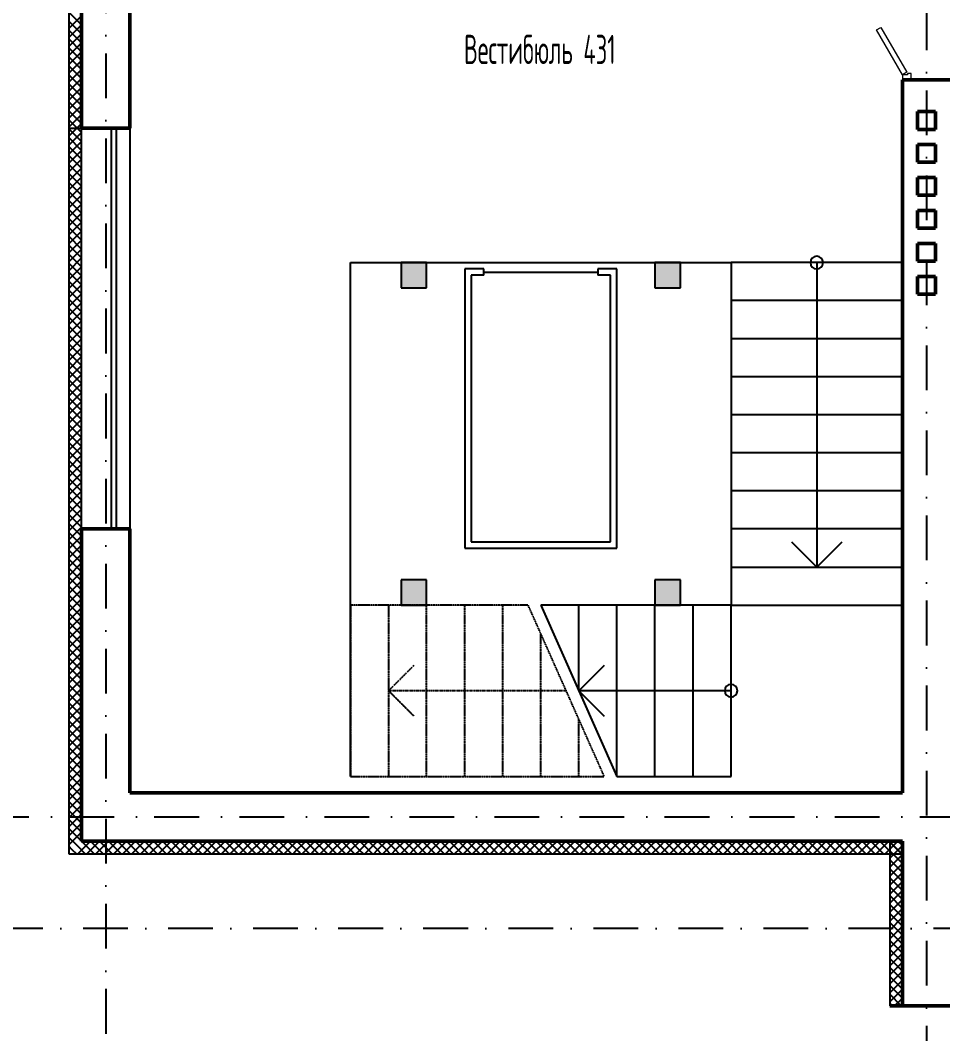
# Model space of a CAD drawing. Extents: x -1560602 to 321118, y -2308202 to -430103.
# Drawn here: x -1541989 to -1534718, y -2282903 to -2274914 of the extents above; entities that cross this region are included whole.
import ezdxf

# ---------------------------------------------------------------- set-up
doc = ezdxf.new("R2010")
doc.units = 0
doc.header["$MEASUREMENT"] = 0
for name, pattern in [('Dot & Dashed', [670.277762, 352.777767, -176.388884, 0, -141.111112]), ('Штриховая', [0.4, 0.2, -0.2]), ('Штрихпунктирная', [0.670278, 0.352778, -0.176389, 0, -0.141111])]:
    doc.linetypes.add(name, pattern=pattern)
doc.layers.get('0').update_dxf_attribs({"color": 255, "linetype": 'CONTINUOUS'})
for name, color, linetype, lineweight in [('Вентиляция', 2, 'CONTINUOUS', 50), ('Двери', 4, 'CONTINUOUS', 15), ('стены', 5, 'CONTINUOUS', 50)]:
    doc.layers.add(name, color=color, linetype=linetype, lineweight=lineweight)
for name, color, linetype in [('Оси', 253, 'Dot & Dashed'), ('отделка', 240, 'CONTINUOUS'), ('Текст', 7, 'CONTINUOUS'), ('Утеплитель', 6, 'CONTINUOUS')]:
    doc.layers.add(name, color=color, linetype=linetype)
doc.styles.get("Standard").update_dxf_attribs({"font": 'spds.shx', "width": 0.7, "height": 250})

msp = doc.modelspace()

# ---------------------------------------------------------------- hatches: boundary and pattern name
at = {"linetype": 'Continuous', "lineweight": 5}
for points in [[(-1538985.7, -2277023.9), (-1538785.7, -2277023.9), (-1538785.7, -2276823.9), (-1538985.7, -2276823.9)], [(-1536985.7, -2277023.9), (-1536785.7, -2277023.9), (-1536785.7, -2276823.9), (-1536985.7, -2276823.9)], [(-1538985.7, -2279523.9), (-1538785.7, -2279523.9), (-1538785.7, -2279323.9), (-1538985.7, -2279323.9)], [(-1536985.7, -2279523.9), (-1536785.7, -2279523.9), (-1536785.7, -2279323.9), (-1536985.7, -2279323.9)]]:
    msp.add_hatch(color=0, dxfattribs=at).paths.add_polyline_path(points, flags=0)

# ---------------------------------------------------------------- linework, layer by layer
at = {"color": 0, "linetype": 'Continuous'}
for p, q in [((-1539385.7, -2280873.9), (-1539385.7, -2276823.9)), ((-1539385.7, -2276823.9), (-1536385.7, -2276823.9)), ((-1538785.7, -2276823.9), (-1538985.7, -2276823.9)), ((-1538985.7, -2276823.9), (-1538985.7, -2277023.9)), ((-1538785.7, -2277023.9), (-1538785.7, -2276823.9)), ((-1536785.7, -2276823.9), (-1536985.7, -2276823.9)), ((-1536985.7, -2276823.9), (-1536985.7, -2277023.9)), ((-1536785.7, -2277023.9), (-1536785.7, -2276823.9)), ((-1535035.7, -2276823.9), (-1536385.7, -2276823.9)), ((-1536385.7, -2276823.9), (-1536385.7, -2279223.9)), ((-1535710.7, -2276823.9), (-1535710.7, -2279223.9)), ((-1535035.7, -2279223.9), (-1535035.7, -2276823.9)), ((-1538485.7, -2276873.9), (-1538485.7, -2279073.9)), ((-1538335.7, -2276873.9), (-1538485.7, -2276873.9)), ((-1538435.7, -2276923.9), (-1538435.7, -2279023.9)), ((-1538335.7, -2276923.9), (-1538435.7, -2276923.9)), ((-1538335.7, -2276923.9), (-1538335.7, -2276873.9)), ((-1538335.7, -2276898.9), (-1537435.7, -2276898.9)), ((-1537285.7, -2276873.9), (-1537435.7, -2276873.9)), ((-1537435.7, -2276873.9), (-1537435.7, -2276923.9)), ((-1537335.7, -2276923.9), (-1537435.7, -2276923.9)), ((-1537335.7, -2279023.9), (-1537335.7, -2276923.9)), ((-1537285.7, -2279073.9), (-1537285.7, -2276873.9)), ((-1538985.7, -2277023.9), (-1538785.7, -2277023.9)), ((-1536985.7, -2277023.9), (-1536785.7, -2277023.9)), ((-1535035.7, -2277123.9), (-1536385.7, -2277123.9)), ((-1535035.7, -2277423.9), (-1536385.7, -2277423.9)), ((-1535035.7, -2277723.9), (-1536385.7, -2277723.9)), ((-1535035.7, -2278023.9), (-1536385.7, -2278023.9)), ((-1535035.7, -2278323.9), (-1536385.7, -2278323.9)), ((-1535035.7, -2278623.9), (-1536385.7, -2278623.9)), ((-1535035.7, -2278923.9), (-1536385.7, -2278923.9)), ((-1538485.7, -2279073.9), (-1537285.7, -2279073.9)), ((-1538435.7, -2279023.9), (-1537335.7, -2279023.9)), ((-1535910.7, -2279023.9), (-1535710.7, -2279223.9)), ((-1535710.7, -2279223.9), (-1535510.7, -2279023.9)), ((-1536385.7, -2279223.9), (-1535035.7, -2279223.9)), ((-1536385.7, -2279223.9), (-1536385.7, -2279523.9)), ((-1535035.7, -2279523.9), (-1535035.7, -2279223.9)), ((-1538785.7, -2279323.9), (-1538985.7, -2279323.9)), ((-1538985.7, -2279323.9), (-1538985.7, -2279523.9)), ((-1538785.7, -2279523.9), (-1538785.7, -2279323.9)), ((-1536785.7, -2279323.9), (-1536985.7, -2279323.9)), ((-1536985.7, -2279323.9), (-1536985.7, -2279523.9)), ((-1536785.7, -2279523.9), (-1536785.7, -2279323.9)), ((-1538985.7, -2279523.9), (-1538785.7, -2279523.9)), ((-1536385.7, -2279523.9), (-1537885.7, -2279523.9)), ((-1537885.7, -2279523.9), (-1537285.7, -2280873.9)), ((-1537585.7, -2280198.9), (-1537585.7, -2279523.9)), ((-1537285.7, -2280873.9), (-1537285.7, -2279523.9)), ((-1536985.7, -2280873.9), (-1536985.7, -2279523.9)), ((-1536985.7, -2279523.9), (-1536785.7, -2279523.9)), ((-1536685.7, -2280873.9), (-1536685.7, -2279523.9)), ((-1536385.7, -2279523.9), (-1535035.7, -2279523.9)), ((-1536385.7, -2280873.9), (-1536385.7, -2279523.9)), ((-1537385.7, -2279998.9), (-1537585.7, -2280198.9)), ((-1537585.7, -2280198.9), (-1537385.7, -2280398.9)), ((-1536385.7, -2280198.9), (-1537585.7, -2280198.9)), ((-1537285.7, -2280873.9), (-1536385.7, -2280873.9))]:
    msp.add_line(p, q, dxfattribs=at)
at = {"color": 0, "linetype": 'Штриховая'}
for p, q in [((-1539085.7, -2279523.9), (-1539385.7, -2279523.9)), ((-1539385.7, -2279523.9), (-1539385.7, -2280873.9)), ((-1537985.7, -2279523.9), (-1539085.7, -2279523.9)), ((-1539085.7, -2279523.9), (-1539085.7, -2280873.9)), ((-1538785.7, -2280873.9), (-1538785.7, -2279523.9)), ((-1538485.7, -2280873.9), (-1538485.7, -2279523.9)), ((-1538185.7, -2280873.9), (-1538185.7, -2279523.9)), ((-1537385.7, -2280873.9), (-1537985.7, -2279523.9)), ((-1537885.7, -2280873.9), (-1537885.7, -2279748.7)), ((-1537585.7, -2280873.9), (-1537585.7, -2280423.7)), ((-1539385.7, -2280873.9), (-1539085.7, -2280873.9)), ((-1539085.7, -2280873.9), (-1537385.7, -2280873.9))]:
    msp.add_line(p, q, dxfattribs=at)
at = {"color": 0, "linetype": 'Штрихпунктирная'}
for p, q in [((-1538885.7, -2279998.9), (-1539085.7, -2280198.9)), ((-1539085.7, -2280198.9), (-1538885.7, -2280398.9)), ((-1537685.7, -2280198.9), (-1539085.7, -2280198.9))]:
    msp.add_line(p, q, dxfattribs=at)
at = {"color": 0, "linetype": 'Continuous'}
for centre, start, end in [((-1535710.7, -2276823.9), 0, 180), ((-1535710.7, -2276823.9), 180, 0), ((-1536385.7, -2280198.9), 90, 270), ((-1536385.7, -2280198.9), 270, 90)]:
    msp.add_arc(centre, 50, start, end, dxfattribs=at)
at = {"layer": 'Вентиляция', "color": 0, "ltscale": 100}
for p, q in [((-1534915.7, -2275633.6), (-1534775.7, -2275633.6)), ((-1534915.7, -2275773.6), (-1534915.7, -2275633.6)), ((-1534775.7, -2275633.6), (-1534775.7, -2275773.6)), ((-1534775.7, -2275773.6), (-1534915.7, -2275773.6)), ((-1534915.7, -2275893.6), (-1534775.7, -2275893.6)), ((-1534915.7, -2276033.6), (-1534915.7, -2275893.6)), ((-1534775.7, -2275893.6), (-1534775.7, -2276033.6)), ((-1534775.7, -2276033.6), (-1534915.7, -2276033.6)), ((-1534915.7, -2276153.6), (-1534775.7, -2276153.6)), ((-1534915.7, -2276293.6), (-1534915.7, -2276153.6)), ((-1534775.7, -2276153.6), (-1534775.7, -2276293.6)), ((-1534775.7, -2276293.6), (-1534915.7, -2276293.6)), ((-1534915.7, -2276413.6), (-1534775.7, -2276413.6)), ((-1534915.7, -2276553.6), (-1534915.7, -2276413.6)), ((-1534775.7, -2276413.6), (-1534775.7, -2276553.6)), ((-1534775.7, -2276553.6), (-1534915.7, -2276553.6)), ((-1534915.7, -2276673.6), (-1534775.7, -2276673.6)), ((-1534915.7, -2276813.6), (-1534915.7, -2276673.6)), ((-1534775.7, -2276673.6), (-1534775.7, -2276813.6)), ((-1534775.7, -2276813.6), (-1534915.7, -2276813.6)), ((-1534915.7, -2276933.6), (-1534775.7, -2276933.6)), ((-1534915.7, -2277073.6), (-1534915.7, -2276933.6)), ((-1534775.7, -2276933.6), (-1534775.7, -2277073.6)), ((-1534775.7, -2277073.6), (-1534915.7, -2277073.6))]:
    msp.add_line(p, q, dxfattribs=at)
at = {"layer": 'Двери', "color": 0, "linetype": 'Continuous'}
for p, q in [((-1535239.7, -2274990.2), (-1535205.1, -2274970.2)), ((-1535035.7, -2275343.6), (-1535239.7, -2274990.2)), ((-1535205.1, -2274970.2), (-1535001.1, -2275323.6)), ((-1535001.1, -2275323.6), (-1535035.7, -2275343.6)), ((-1534995.7, -2275343.6), (-1535035.7, -2275343.6)), ((-1535035.7, -2275343.6), (-1535035.7, -2275383.6)), ((-1534965.7, -2275333.6), (-1534995.7, -2275333.6)), ((-1534995.7, -2275333.6), (-1534995.7, -2275343.6)), ((-1534965.7, -2275383.6), (-1534965.7, -2275333.6))]:
    msp.add_line(p, q, dxfattribs=at)
at = {"layer": 'Оси', "color": 0, "linetype": 'Штрихпунктирная', "lineweight": -3, "ltscale": 1000}
for p, q in [((-1534845.7, -2271443.9), (-1534845.7, -2295548.9)), ((-1541315.7, -2272493.9), (-1541315.7, -2295548.9)), ((-1556351.1, -2281193.9), (-1501895.7, -2281193.9)), ((-1496895.7, -2282073.9), (-1556350.9, -2282073.9))]:
    msp.add_line(p, q, dxfattribs=at)
at = {"layer": 'отделка', "color": 0, "ltscale": 100}
for p, q in [((-1541505.7, -2278923.7), (-1541505.7, -2275763.7)), ((-1541270.7, -2278923.7), (-1541270.7, -2275763.7)), ((-1541230.7, -2278923.7), (-1541230.7, -2275763.7)), ((-1541125.7, -2275763.7), (-1541125.7, -2278923.7))]:
    msp.add_line(p, q, dxfattribs=at)
at = {"layer": 'стены', "color": 0, "linetype": 'Continuous'}
for p, q in [((-1541505.7, -2273303.6), (-1541505.7, -2275763.7)), ((-1541125.7, -2275763.7), (-1541125.7, -2273683.6)), ((-1535035.7, -2275383.6), (-1535035.7, -2281003.9)), ((-1531535.7, -2275383.6), (-1535035.7, -2275383.6)), ((-1541505.7, -2278923.7), (-1541505.7, -2281383.9)), ((-1541125.7, -2281003.9), (-1541125.7, -2278923.7)), ((-1535500.7, -2281003.9), (-1541125.7, -2281003.9)), ((-1535035.7, -2281003.9), (-1535500.7, -2281003.9)), ((-1541505.7, -2281383.9), (-1535500.7, -2281383.9)), ((-1535500.7, -2281383.9), (-1535035.7, -2281383.9)), ((-1535035.7, -2281383.9), (-1535035.7, -2282683.9)), ((-1535035.7, -2281483.9), (-1535035.7, -2281383.9)), ((-1535135.7, -2282683.9), (-1534555.7, -2282683.9))]:
    msp.add_line(p, q, dxfattribs=at)
at = {"layer": 'стены', "color": 0, "ltscale": 100}
for p, q in [((-1541125.7, -2275763.7), (-1541505.7, -2275763.7)), ((-1541125.7, -2278923.7), (-1541505.7, -2278923.7))]:
    msp.add_line(p, q, dxfattribs=at)
at = {"layer": 'Утеплитель', "color": 0, "linetype": 'Continuous'}
for p, q in [((-1541605.7, -2273203.6), (-1541605.7, -2275763.7)), ((-1541505.7, -2274949.2), (-1541605.7, -2274849.2)), ((-1541605.7, -2274978.5), (-1541505.7, -2274878.5)), ((-1541505.7, -2275019.9), (-1541605.7, -2274919.9)), ((-1541605.7, -2275049.2), (-1541505.7, -2274949.2)), ((-1541505.7, -2275090.7), (-1541605.7, -2274990.7)), ((-1541605.7, -2275119.9), (-1541505.7, -2275019.9)), ((-1541505.7, -2275161.4), (-1541605.7, -2275061.4)), ((-1541605.7, -2275190.7), (-1541505.7, -2275090.7)), ((-1541505.7, -2275232.1), (-1541605.7, -2275132.1)), ((-1541605.7, -2275261.4), (-1541505.7, -2275161.4)), ((-1541505.7, -2275302.8), (-1541605.7, -2275202.8)), ((-1541605.7, -2275332.1), (-1541505.7, -2275232.1)), ((-1541505.7, -2275373.5), (-1541605.7, -2275273.5)), ((-1541605.7, -2275402.8), (-1541505.7, -2275302.8)), ((-1541505.7, -2275444.2), (-1541605.7, -2275344.2)), ((-1541605.7, -2275473.5), (-1541505.7, -2275373.5)), ((-1541505.7, -2275514.9), (-1541605.7, -2275414.9)), ((-1541605.7, -2275544.2), (-1541505.7, -2275444.2)), ((-1541505.7, -2275585.6), (-1541605.7, -2275485.6)), ((-1541605.7, -2275614.9), (-1541505.7, -2275514.9)), ((-1541505.7, -2275656.3), (-1541605.7, -2275556.3)), ((-1541605.7, -2275685.6), (-1541505.7, -2275585.6)), ((-1541505.7, -2275727), (-1541605.7, -2275627)), ((-1541605.7, -2275756.3), (-1541505.7, -2275656.3)), ((-1541539.8, -2275763.7), (-1541605.7, -2275697.8)), ((-1541542.4, -2275763.7), (-1541505.7, -2275727)), ((-1541605.7, -2275763.7), (-1541505.7, -2275763.7)), ((-1541605.7, -2275763.7), (-1541605.7, -2281483.9)), ((-1541605.7, -2275827), (-1541542.4, -2275763.7)), ((-1541505.7, -2275868.5), (-1541605.7, -2275768.5)), ((-1541605.7, -2275897.8), (-1541505.7, -2275797.8)), ((-1541505.7, -2275797.8), (-1541539.8, -2275763.7)), ((-1541505.7, -2275939.2), (-1541605.7, -2275839.2)), ((-1541605.7, -2275968.5), (-1541505.7, -2275868.5)), ((-1541505.7, -2276009.9), (-1541605.7, -2275909.9)), ((-1541605.7, -2276039.2), (-1541505.7, -2275939.2)), ((-1541505.7, -2276080.6), (-1541605.7, -2275980.6)), ((-1541605.7, -2276109.9), (-1541505.7, -2276009.9)), ((-1541505.7, -2276151.3), (-1541605.7, -2276051.3)), ((-1541605.7, -2276180.6), (-1541505.7, -2276080.6)), ((-1541505.7, -2276222), (-1541605.7, -2276122)), ((-1541605.7, -2276251.3), (-1541505.7, -2276151.3)), ((-1541505.7, -2276292.7), (-1541605.7, -2276192.7)), ((-1541605.7, -2276322), (-1541505.7, -2276222)), ((-1541505.7, -2276363.4), (-1541605.7, -2276263.4)), ((-1541605.7, -2276392.7), (-1541505.7, -2276292.7)), ((-1541505.7, -2276434.2), (-1541605.7, -2276334.2)), ((-1541605.7, -2276463.4), (-1541505.7, -2276363.4)), ((-1541505.7, -2276504.9), (-1541605.7, -2276404.9)), ((-1541605.7, -2276534.2), (-1541505.7, -2276434.2)), ((-1541505.7, -2276575.6), (-1541605.7, -2276475.6)), ((-1541605.7, -2276604.9), (-1541505.7, -2276504.9)), ((-1541505.7, -2276646.3), (-1541605.7, -2276546.3)), ((-1541605.7, -2276675.6), (-1541505.7, -2276575.6)), ((-1541505.7, -2276717), (-1541605.7, -2276617)), ((-1541605.7, -2276746.3), (-1541505.7, -2276646.3)), ((-1541505.7, -2276787.7), (-1541605.7, -2276687.7)), ((-1541605.7, -2276817), (-1541505.7, -2276717)), ((-1541505.7, -2276858.4), (-1541605.7, -2276758.4)), ((-1541605.7, -2276887.7), (-1541505.7, -2276787.7)), ((-1541505.7, -2276929.1), (-1541605.7, -2276829.1)), ((-1541605.7, -2276958.4), (-1541505.7, -2276858.4)), ((-1541505.7, -2276999.8), (-1541605.7, -2276899.8)), ((-1541605.7, -2277029.1), (-1541505.7, -2276929.1)), ((-1541505.7, -2277070.6), (-1541605.7, -2276970.6)), ((-1541605.7, -2277099.8), (-1541505.7, -2276999.8)), ((-1541505.7, -2277141.3), (-1541605.7, -2277041.3)), ((-1541605.7, -2277170.6), (-1541505.7, -2277070.6)), ((-1541505.7, -2277212), (-1541605.7, -2277112)), ((-1541605.7, -2277241.3), (-1541505.7, -2277141.3)), ((-1541505.7, -2277282.7), (-1541605.7, -2277182.7)), ((-1541605.7, -2277312), (-1541505.7, -2277212)), ((-1541505.7, -2277353.4), (-1541605.7, -2277253.4)), ((-1541605.7, -2277382.7), (-1541505.7, -2277282.7)), ((-1541505.7, -2277424.1), (-1541605.7, -2277324.1)), ((-1541605.7, -2277453.4), (-1541505.7, -2277353.4)), ((-1541505.7, -2277494.8), (-1541605.7, -2277394.8)), ((-1541605.7, -2277524.1), (-1541505.7, -2277424.1)), ((-1541505.7, -2277565.5), (-1541605.7, -2277465.5)), ((-1541605.7, -2277594.8), (-1541505.7, -2277494.8)), ((-1541505.7, -2277636.2), (-1541605.7, -2277536.2)), ((-1541605.7, -2277665.5), (-1541505.7, -2277565.5)), ((-1541505.7, -2277706.9), (-1541605.7, -2277606.9)), ((-1541605.7, -2277736.2), (-1541505.7, -2277636.2)), ((-1541505.7, -2277777.7), (-1541605.7, -2277677.7)), ((-1541605.7, -2277806.9), (-1541505.7, -2277706.9)), ((-1541505.7, -2277848.4), (-1541605.7, -2277748.4)), ((-1541605.7, -2277877.7), (-1541505.7, -2277777.7)), ((-1541505.7, -2277919.1), (-1541605.7, -2277819.1)), ((-1541605.7, -2277948.4), (-1541505.7, -2277848.4)), ((-1541505.7, -2277989.8), (-1541605.7, -2277889.8)), ((-1541605.7, -2278019.1), (-1541505.7, -2277919.1)), ((-1541505.7, -2278060.5), (-1541605.7, -2277960.5)), ((-1541605.7, -2278089.8), (-1541505.7, -2277989.8)), ((-1541505.7, -2278131.2), (-1541605.7, -2278031.2)), ((-1541605.7, -2278160.5), (-1541505.7, -2278060.5)), ((-1541505.7, -2278201.9), (-1541605.7, -2278101.9)), ((-1541605.7, -2278231.2), (-1541505.7, -2278131.2)), ((-1541505.7, -2278272.6), (-1541605.7, -2278172.6)), ((-1541605.7, -2278301.9), (-1541505.7, -2278201.9)), ((-1541505.7, -2278343.3), (-1541605.7, -2278243.3)), ((-1541605.7, -2278372.6), (-1541505.7, -2278272.6)), ((-1541505.7, -2278414.1), (-1541605.7, -2278314.1)), ((-1541605.7, -2278443.3), (-1541505.7, -2278343.3)), ((-1541505.7, -2278484.8), (-1541605.7, -2278384.8)), ((-1541605.7, -2278514.1), (-1541505.7, -2278414.1)), ((-1541505.7, -2278555.5), (-1541605.7, -2278455.5)), ((-1541605.7, -2278584.8), (-1541505.7, -2278484.8)), ((-1541505.7, -2278626.2), (-1541605.7, -2278526.2)), ((-1541605.7, -2278655.5), (-1541505.7, -2278555.5)), ((-1541505.7, -2278696.9), (-1541605.7, -2278596.9)), ((-1541605.7, -2278726.2), (-1541505.7, -2278626.2)), ((-1541505.7, -2278767.6), (-1541605.7, -2278667.6)), ((-1541605.7, -2278796.9), (-1541505.7, -2278696.9)), ((-1541505.7, -2278838.3), (-1541605.7, -2278738.3)), ((-1541605.7, -2278867.6), (-1541505.7, -2278767.6)), ((-1541505.7, -2278909), (-1541605.7, -2278809)), ((-1541605.7, -2278938.3), (-1541505.7, -2278838.3)), ((-1541505.7, -2278979.7), (-1541605.7, -2278879.7)), ((-1541605.7, -2279009), (-1541505.7, -2278909)), ((-1541505.7, -2279050.4), (-1541605.7, -2278950.4)), ((-1541605.7, -2279079.7), (-1541505.7, -2278979.7)), ((-1541505.7, -2279121.2), (-1541605.7, -2279021.2)), ((-1541605.7, -2279150.4), (-1541505.7, -2279050.4)), ((-1541505.7, -2279191.9), (-1541605.7, -2279091.9)), ((-1541605.7, -2279221.2), (-1541505.7, -2279121.2)), ((-1541505.7, -2279262.6), (-1541605.7, -2279162.6)), ((-1541605.7, -2279291.9), (-1541505.7, -2279191.9)), ((-1541505.7, -2279333.3), (-1541605.7, -2279233.3)), ((-1541605.7, -2279362.6), (-1541505.7, -2279262.6)), ((-1541505.7, -2279404), (-1541605.7, -2279304)), ((-1541605.7, -2279433.3), (-1541505.7, -2279333.3)), ((-1541505.7, -2279474.7), (-1541605.7, -2279374.7)), ((-1541605.7, -2279504), (-1541505.7, -2279404)), ((-1541505.7, -2279545.4), (-1541605.7, -2279445.4)), ((-1541605.7, -2279574.7), (-1541505.7, -2279474.7)), ((-1541505.7, -2279616.1), (-1541605.7, -2279516.1)), ((-1541605.7, -2279645.4), (-1541505.7, -2279545.4)), ((-1541505.7, -2279686.8), (-1541605.7, -2279586.8)), ((-1541605.7, -2279716.1), (-1541505.7, -2279616.1)), ((-1541505.7, -2279757.6), (-1541605.7, -2279657.6)), ((-1541605.7, -2279786.8), (-1541505.7, -2279686.8)), ((-1541505.7, -2279828.3), (-1541605.7, -2279728.3)), ((-1541605.7, -2279857.6), (-1541505.7, -2279757.6)), ((-1541505.7, -2279899), (-1541605.7, -2279799)), ((-1541605.7, -2279928.3), (-1541505.7, -2279828.3)), ((-1541505.7, -2279969.7), (-1541605.7, -2279869.7)), ((-1541605.7, -2279999), (-1541505.7, -2279899)), ((-1541505.7, -2280040.4), (-1541605.7, -2279940.4)), ((-1541605.7, -2280069.7), (-1541505.7, -2279969.7)), ((-1541505.7, -2280111.1), (-1541605.7, -2280011.1)), ((-1541605.7, -2280140.4), (-1541505.7, -2280040.4)), ((-1541505.7, -2280181.8), (-1541605.7, -2280081.8)), ((-1541605.7, -2280211.1), (-1541505.7, -2280111.1)), ((-1541505.7, -2280252.5), (-1541605.7, -2280152.5)), ((-1541605.7, -2280281.8), (-1541505.7, -2280181.8)), ((-1541505.7, -2280323.2), (-1541605.7, -2280223.2)), ((-1541605.7, -2280352.5), (-1541505.7, -2280252.5)), ((-1541505.7, -2280394), (-1541605.7, -2280294)), ((-1541605.7, -2280423.2), (-1541505.7, -2280323.2)), ((-1541505.7, -2280464.7), (-1541605.7, -2280364.7)), ((-1541605.7, -2280494), (-1541505.7, -2280394)), ((-1541505.7, -2280535.4), (-1541605.7, -2280435.4)), ((-1541605.7, -2280564.7), (-1541505.7, -2280464.7)), ((-1541505.7, -2280606.1), (-1541605.7, -2280506.1)), ((-1541605.7, -2280635.4), (-1541505.7, -2280535.4)), ((-1541505.7, -2280676.8), (-1541605.7, -2280576.8)), ((-1541605.7, -2280706.1), (-1541505.7, -2280606.1)), ((-1541505.7, -2280747.5), (-1541605.7, -2280647.5)), ((-1541605.7, -2280776.8), (-1541505.7, -2280676.8)), ((-1541505.7, -2280818.2), (-1541605.7, -2280718.2)), ((-1541605.7, -2280847.5), (-1541505.7, -2280747.5)), ((-1541505.7, -2280888.9), (-1541605.7, -2280788.9)), ((-1541605.7, -2280918.2), (-1541505.7, -2280818.2)), ((-1541505.7, -2280959.6), (-1541605.7, -2280859.6)), ((-1541605.7, -2280988.9), (-1541505.7, -2280888.9)), ((-1541505.7, -2281030.3), (-1541605.7, -2280930.3)), ((-1541605.7, -2281059.6), (-1541505.7, -2280959.6)), ((-1541505.7, -2281101.1), (-1541605.7, -2281001.1)), ((-1541605.7, -2281130.3), (-1541505.7, -2281030.3)), ((-1541505.7, -2281171.8), (-1541605.7, -2281071.8)), ((-1541605.7, -2281201.1), (-1541505.7, -2281101.1)), ((-1541505.7, -2281242.5), (-1541605.7, -2281142.5)), ((-1541605.7, -2281271.8), (-1541505.7, -2281171.8)), ((-1541505.7, -2281313.2), (-1541605.7, -2281213.2)), ((-1541605.7, -2281342.5), (-1541505.7, -2281242.5)), ((-1541505.7, -2281383.9), (-1541605.7, -2281283.9)), ((-1541605.7, -2281413.2), (-1541505.7, -2281313.2)), ((-1541541.1, -2281419.3), (-1541605.7, -2281354.6)), ((-1541535, -2281483.9), (-1541435, -2281383.9)), ((-1541405.7, -2281483.9), (-1541505.7, -2281383.9)), ((-1541464.3, -2281483.9), (-1541364.3, -2281383.9)), ((-1541335, -2281483.9), (-1541435, -2281383.9)), ((-1541393.6, -2281483.9), (-1541293.6, -2281383.9)), ((-1541264.3, -2281483.9), (-1541364.3, -2281383.9)), ((-1541322.9, -2281483.9), (-1541222.9, -2281383.9)), ((-1541193.6, -2281483.9), (-1541293.6, -2281383.9)), ((-1541252.2, -2281483.9), (-1541152.2, -2281383.9)), ((-1541122.9, -2281483.9), (-1541222.9, -2281383.9)), ((-1541181.5, -2281483.9), (-1541081.5, -2281383.9)), ((-1541052.2, -2281483.9), (-1541152.2, -2281383.9)), ((-1541110.8, -2281483.9), (-1541010.8, -2281383.9)), ((-1540981.5, -2281483.9), (-1541081.5, -2281383.9)), ((-1541040.1, -2281483.9), (-1540940.1, -2281383.9)), ((-1540910.8, -2281483.9), (-1541010.8, -2281383.9)), ((-1540969.3, -2281483.9), (-1540869.3, -2281383.9)), ((-1540840.1, -2281483.9), (-1540940.1, -2281383.9)), ((-1540898.6, -2281483.9), (-1540798.6, -2281383.9)), ((-1540769.3, -2281483.9), (-1540869.3, -2281383.9)), ((-1540827.9, -2281483.9), (-1540727.9, -2281383.9)), ((-1540698.6, -2281483.9), (-1540798.6, -2281383.9)), ((-1540757.2, -2281483.9), (-1540657.2, -2281383.9)), ((-1540627.9, -2281483.9), (-1540727.9, -2281383.9)), ((-1540686.5, -2281483.9), (-1540586.5, -2281383.9)), ((-1540557.2, -2281483.9), (-1540657.2, -2281383.9)), ((-1540615.8, -2281483.9), (-1540515.8, -2281383.9)), ((-1540487.4, -2281483), (-1540586.5, -2281383.9)), ((-1540545.1, -2281483.9), (-1540445.1, -2281383.9)), ((-1540418, -2281481.7), (-1540515.8, -2281383.9)), ((-1540473.2, -2281482.8), (-1540374.4, -2281383.9)), ((-1540348.7, -2281480.3), (-1540445.1, -2281383.9)), ((-1540401.1, -2281481.3), (-1540303.7, -2281383.9)), ((-1540279.4, -2281478.9), (-1540374.4, -2281383.9)), ((-1540328.9, -2281479.9), (-1540233, -2281383.9)), ((-1540210, -2281477.5), (-1540303.7, -2281383.9)), ((-1540256.8, -2281478.5), (-1540162.2, -2281383.9)), ((-1540140.7, -2281476.1), (-1540233, -2281383.9)), ((-1540184.6, -2281477), (-1540091.5, -2281383.9)), ((-1540071.4, -2281474.8), (-1540162.2, -2281383.9)), ((-1540112.5, -2281475.6), (-1540020.8, -2281383.9)), ((-1540002, -2281473.4), (-1540091.5, -2281383.9)), ((-1540040.4, -2281474.2), (-1539950.1, -2281383.9)), ((-1539932.7, -2281472), (-1540020.8, -2281383.9)), ((-1539968.2, -2281472.7), (-1539879.4, -2281383.9)), ((-1539863.4, -2281470.6), (-1539950.1, -2281383.9)), ((-1539896.1, -2281471.3), (-1539808.7, -2281383.9)), ((-1539794, -2281469.3), (-1539879.4, -2281383.9)), ((-1539823.9, -2281469.8), (-1539738, -2281383.9)), ((-1539724.7, -2281467.9), (-1539808.7, -2281383.9)), ((-1539751.8, -2281468.4), (-1539667.3, -2281383.9)), ((-1539655.4, -2281466.5), (-1539738, -2281383.9)), ((-1539679.6, -2281467), (-1539596.6, -2281383.9)), ((-1539586, -2281465.1), (-1539667.3, -2281383.9)), ((-1539607.5, -2281465.5), (-1539525.8, -2281383.9)), ((-1539516.7, -2281463.7), (-1539596.6, -2281383.9)), ((-1539535.3, -2281464.1), (-1539455.1, -2281383.9)), ((-1539447.4, -2281462.4), (-1539525.8, -2281383.9)), ((-1539463.2, -2281462.7), (-1539384.4, -2281383.9)), ((-1539378, -2281461), (-1539455.1, -2281383.9)), ((-1539391.1, -2281461.2), (-1539313.7, -2281383.9)), ((-1539308.7, -2281459.6), (-1539384.4, -2281383.9)), ((-1539318.9, -2281459.8), (-1539243, -2281383.9)), ((-1539239.4, -2281458.2), (-1539313.7, -2281383.9)), ((-1539246.8, -2281458.4), (-1539172.3, -2281383.9)), ((-1539170.1, -2281456.9), (-1539243, -2281383.9)), ((-1539174.6, -2281456.9), (-1539101.6, -2281383.9)), ((-1539100.7, -2281455.5), (-1539172.3, -2281383.9)), ((-1539102.5, -2281455.5), (-1539030.9, -2281383.9)), ((-1539031.4, -2281454.1), (-1539101.6, -2281383.9)), ((-1538962.1, -2281452.7), (-1539030.9, -2281383.9)), ((-1539030.3, -2281454.1), (-1538960.2, -2281383.9)), ((-1538892.7, -2281451.3), (-1538960.2, -2281383.9)), ((-1538958.2, -2281452.6), (-1538889.4, -2281383.9)), ((-1538823.4, -2281450), (-1538889.4, -2281383.9)), ((-1538886, -2281451.2), (-1538818.7, -2281383.9)), ((-1538754.1, -2281448.6), (-1538818.7, -2281383.9)), ((-1538813.9, -2281449.8), (-1538748, -2281383.9)), ((-1538684.7, -2281447.2), (-1538748, -2281383.9)), ((-1538741.7, -2281448.3), (-1538677.3, -2281383.9)), ((-1538615.4, -2281445.8), (-1538677.3, -2281383.9)), ((-1538669.6, -2281446.9), (-1538606.6, -2281383.9)), ((-1538546.1, -2281444.4), (-1538606.6, -2281383.9)), ((-1538597.5, -2281445.5), (-1538535.9, -2281383.9)), ((-1538476.7, -2281443.1), (-1538535.9, -2281383.9)), ((-1538525.3, -2281444), (-1538465.2, -2281383.9)), ((-1538407.4, -2281441.7), (-1538465.2, -2281383.9)), ((-1538453.2, -2281442.6), (-1538394.5, -2281383.9)), ((-1538338.1, -2281440.3), (-1538394.5, -2281383.9)), ((-1538381, -2281441.2), (-1538323.8, -2281383.9)), ((-1538268.7, -2281438.9), (-1538323.8, -2281383.9)), ((-1538308.9, -2281439.7), (-1538253.1, -2281383.9)), ((-1538199.4, -2281437.6), (-1538253.1, -2281383.9)), ((-1538236.7, -2281438.3), (-1538182.3, -2281383.9)), ((-1538130.1, -2281436.2), (-1538182.3, -2281383.9)), ((-1538164.6, -2281436.9), (-1538111.6, -2281383.9)), ((-1538060.7, -2281434.8), (-1538111.6, -2281383.9)), ((-1538092.4, -2281435.4), (-1538040.9, -2281383.9)), ((-1537991.4, -2281433.4), (-1538040.9, -2281383.9)), ((-1538020.3, -2281434), (-1537970.2, -2281383.9)), ((-1537922.1, -2281432), (-1537970.2, -2281383.9)), ((-1537948.2, -2281432.6), (-1537899.5, -2281383.9)), ((-1537852.7, -2281430.7), (-1537899.5, -2281383.9)), ((-1537876, -2281431.1), (-1537828.8, -2281383.9)), ((-1537783.4, -2281429.3), (-1537828.8, -2281383.9)), ((-1537803.9, -2281429.7), (-1537758.1, -2281383.9)), ((-1537714.1, -2281427.9), (-1537758.1, -2281383.9)), ((-1537731.7, -2281428.3), (-1537687.4, -2281383.9)), ((-1537644.7, -2281426.5), (-1537687.4, -2281383.9)), ((-1537659.6, -2281426.8), (-1537616.7, -2281383.9)), ((-1537575.4, -2281425.1), (-1537616.7, -2281383.9)), ((-1537587.4, -2281425.4), (-1537545.9, -2281383.9)), ((-1537506.1, -2281423.8), (-1537545.9, -2281383.9)), ((-1537515.3, -2281424), (-1537475.2, -2281383.9)), ((-1537436.7, -2281422.4), (-1537475.2, -2281383.9)), ((-1537443.1, -2281422.5), (-1537404.5, -2281383.9)), ((-1537367.4, -2281421), (-1537404.5, -2281383.9)), ((-1537371, -2281421.1), (-1537333.8, -2281383.9)), ((-1537298.1, -2281419.6), (-1537333.8, -2281383.9)), ((-1537298.8, -2281419.6), (-1537263.1, -2281383.9)), ((-1537228.7, -2281418.3), (-1537263.1, -2281383.9)), ((-1537226.7, -2281418.2), (-1537192.4, -2281383.9)), ((-1537159.4, -2281416.9), (-1537192.4, -2281383.9)), ((-1537154.6, -2281416.8), (-1537121.7, -2281383.9)), ((-1537151, -2281483.9), (-1537082.4, -2281415.3)), ((-1537090.1, -2281415.5), (-1537121.7, -2281383.9)), ((-1537021.7, -2281483.9), (-1537090.1, -2281415.5)), ((-1537082.4, -2281415.3), (-1537051, -2281383.9)), ((-1537080.3, -2281483.9), (-1537010.3, -2281413.9)), ((-1537020.8, -2281414.1), (-1537051, -2281383.9)), ((-1536951, -2281483.9), (-1537020.8, -2281414.1)), ((-1537010.3, -2281413.9), (-1536980.3, -2281383.9)), ((-1537009.5, -2281483.9), (-1536938.1, -2281412.5)), ((-1536951.4, -2281412.7), (-1536980.3, -2281383.9)), ((-1536880.3, -2281483.9), (-1536951.4, -2281412.7)), ((-1536938.8, -2281483.9), (-1536866, -2281411)), ((-1536938.1, -2281412.5), (-1536909.5, -2281383.9)), ((-1536882.1, -2281411.4), (-1536909.5, -2281383.9)), ((-1536809.5, -2281483.9), (-1536882.1, -2281411.4)), ((-1536868.1, -2281483.9), (-1536793.8, -2281409.6)), ((-1536866, -2281411), (-1536838.8, -2281383.9)), ((-1536812.8, -2281410), (-1536838.8, -2281383.9)), ((-1536738.8, -2281483.9), (-1536812.8, -2281410)), ((-1536797.4, -2281483.9), (-1536721.7, -2281408.2)), ((-1536793.8, -2281409.6), (-1536768.1, -2281383.9)), ((-1536743.4, -2281408.6), (-1536768.1, -2281383.9)), ((-1536668.1, -2281483.9), (-1536743.4, -2281408.6)), ((-1536726.7, -2281483.9), (-1536649.5, -2281406.7)), ((-1536721.7, -2281408.2), (-1536697.4, -2281383.9)), ((-1536674.1, -2281407.2), (-1536697.4, -2281383.9)), ((-1536597.4, -2281483.9), (-1536674.1, -2281407.2)), ((-1536656, -2281483.9), (-1536577.4, -2281405.3)), ((-1536649.5, -2281406.7), (-1536626.7, -2281383.9)), ((-1536604.8, -2281405.9), (-1536626.7, -2281383.9)), ((-1536526.7, -2281483.9), (-1536604.8, -2281405.9)), ((-1536585.3, -2281483.9), (-1536505.3, -2281403.9)), ((-1536577.4, -2281405.3), (-1536556, -2281383.9)), ((-1536535.4, -2281404.5), (-1536556, -2281383.9)), ((-1536456, -2281483.9), (-1536535.4, -2281404.5)), ((-1536514.6, -2281483.9), (-1536433.1, -2281402.4)), ((-1536505.3, -2281403.9), (-1536485.3, -2281383.9)), ((-1536466.1, -2281403.1), (-1536485.3, -2281383.9)), ((-1536385.3, -2281483.9), (-1536466.1, -2281403.1)), ((-1536443.9, -2281483.9), (-1536361, -2281401)), ((-1536433.1, -2281402.4), (-1536414.6, -2281383.9)), ((-1536396.8, -2281401.7), (-1536414.6, -2281383.9)), ((-1536314.6, -2281483.9), (-1536396.8, -2281401.7)), ((-1536373.2, -2281483.9), (-1536288.8, -2281399.6)), ((-1536361, -2281401), (-1536343.9, -2281383.9)), ((-1536327.4, -2281400.3), (-1536343.9, -2281383.9)), ((-1536243.9, -2281483.9), (-1536327.4, -2281400.3)), ((-1536302.4, -2281483.9), (-1536216.7, -2281398.1)), ((-1536288.8, -2281399.6), (-1536273.2, -2281383.9)), ((-1536258.1, -2281399), (-1536273.2, -2281383.9)), ((-1536173.2, -2281483.9), (-1536258.1, -2281399)), ((-1536231.7, -2281483.9), (-1536144.5, -2281396.7)), ((-1536216.7, -2281398.1), (-1536202.4, -2281383.9)), ((-1536188.8, -2281397.6), (-1536202.4, -2281383.9)), ((-1536102.4, -2281483.9), (-1536188.8, -2281397.6)), ((-1536161, -2281483.9), (-1536072.4, -2281395.3)), ((-1536144.5, -2281396.7), (-1536131.7, -2281383.9)), ((-1536119.4, -2281396.2), (-1536131.7, -2281383.9)), ((-1536031.7, -2281483.9), (-1536119.4, -2281396.2)), ((-1536090.3, -2281483.9), (-1536000.2, -2281393.8)), ((-1536072.4, -2281395.3), (-1536061, -2281383.9)), ((-1536050.1, -2281394.8), (-1536061, -2281383.9)), ((-1535961, -2281483.9), (-1536050.1, -2281394.8)), ((-1536019.6, -2281483.9), (-1535928.1, -2281392.4)), ((-1536000.2, -2281393.8), (-1535990.3, -2281383.9)), ((-1535980.8, -2281393.4), (-1535990.3, -2281383.9)), ((-1535890.3, -2281483.9), (-1535980.8, -2281393.4)), ((-1535948.9, -2281483.9), (-1535856, -2281391)), ((-1535928.1, -2281392.4), (-1535919.6, -2281383.9)), ((-1535911.4, -2281392.1), (-1535919.6, -2281383.9)), ((-1535819.6, -2281483.9), (-1535911.4, -2281392.1)), ((-1535878.2, -2281483.9), (-1535783.8, -2281389.5)), ((-1535856, -2281391), (-1535848.9, -2281383.9)), ((-1535842.1, -2281390.7), (-1535848.9, -2281383.9)), ((-1535748.9, -2281483.9), (-1535842.1, -2281390.7)), ((-1535807.5, -2281483.9), (-1535711.7, -2281388.1)), ((-1535783.8, -2281389.5), (-1535778.2, -2281383.9)), ((-1535772.8, -2281389.3), (-1535778.2, -2281383.9)), ((-1535678.2, -2281483.9), (-1535772.8, -2281389.3)), ((-1535736.8, -2281483.9), (-1535639.5, -2281386.7)), ((-1535711.7, -2281388.1), (-1535707.5, -2281383.9)), ((-1535703.4, -2281387.9), (-1535707.5, -2281383.9)), ((-1535607.5, -2281483.9), (-1535703.4, -2281387.9)), ((-1535666, -2281483.9), (-1535567.4, -2281385.2)), ((-1535639.5, -2281386.7), (-1535636.8, -2281383.9)), ((-1535634.1, -2281386.6), (-1535636.8, -2281383.9)), ((-1535536.8, -2281483.9), (-1535634.1, -2281386.6)), ((-1535595.3, -2281483.9), (-1535495.3, -2281383.9)), ((-1535567.4, -2281385.2), (-1535566, -2281383.9)), ((-1535564.8, -2281385.2), (-1535566, -2281383.9)), ((-1535466, -2281483.9), (-1535564.8, -2281385.2)), ((-1535524.6, -2281483.9), (-1535424.6, -2281383.9)), ((-1535395.3, -2281483.9), (-1535495.3, -2281383.9)), ((-1535453.9, -2281483.9), (-1535353.9, -2281383.9)), ((-1535324.6, -2281483.9), (-1535424.6, -2281383.9)), ((-1535383.2, -2281483.9), (-1535283.2, -2281383.9)), ((-1535253.9, -2281483.9), (-1535353.9, -2281383.9)), ((-1535312.5, -2281483.9), (-1535212.5, -2281383.9)), ((-1535183.2, -2281483.9), (-1535283.2, -2281383.9)), ((-1535241.8, -2281483.9), (-1535141.8, -2281383.9)), ((-1535112.5, -2281483.9), (-1535212.5, -2281383.9)), ((-1535171.1, -2281483.9), (-1535071.1, -2281383.9)), ((-1535041.8, -2281483.9), (-1535141.8, -2281383.9)), ((-1535135.7, -2281383.9), (-1535135.7, -2282683.9)), ((-1535135.7, -2281448.6), (-1535071.1, -2281383.9)), ((-1535035.7, -2281489.9), (-1535135.7, -2281389.9)), ((-1535035.7, -2281419.2), (-1535071.1, -2281383.9)), ((-1535035.7, -2281419.2), (-1535071.1, -2281383.9)), ((-1541576.5, -2281454.6), (-1541605.7, -2281425.3)), ((-1541605.7, -2281483.9), (-1540530.7, -2281483.9)), ((-1541547.2, -2281483.9), (-1541576.5, -2281454.6)), ((-1541476.5, -2281483.9), (-1541541.1, -2281419.3)), ((-1540530.7, -2281483.9), (-1535035.7, -2281483.9)), ((-1540486.5, -2281483.9), (-1540487.4, -2281483)), ((-1540474.4, -2281483.9), (-1540473.2, -2281482.8)), ((-1540415.8, -2281483.9), (-1540418, -2281481.7)), ((-1540403.7, -2281483.9), (-1540401.1, -2281481.3)), ((-1540345.1, -2281483.9), (-1540348.7, -2281480.3)), ((-1540333, -2281483.9), (-1540328.9, -2281479.9)), ((-1540274.4, -2281483.9), (-1540279.4, -2281478.9)), ((-1540262.2, -2281483.9), (-1540256.8, -2281478.5)), ((-1540203.7, -2281483.9), (-1540210, -2281477.5)), ((-1540191.5, -2281483.9), (-1540184.6, -2281477)), ((-1540133, -2281483.9), (-1540140.7, -2281476.1)), ((-1540120.8, -2281483.9), (-1540112.5, -2281475.6)), ((-1540062.2, -2281483.9), (-1540071.4, -2281474.8)), ((-1540050.1, -2281483.9), (-1540040.4, -2281474.2)), ((-1539991.5, -2281483.9), (-1540002, -2281473.4)), ((-1539979.4, -2281483.9), (-1539968.2, -2281472.7)), ((-1539920.8, -2281483.9), (-1539932.7, -2281472)), ((-1539908.7, -2281483.9), (-1539896.1, -2281471.3)), ((-1539850.1, -2281483.9), (-1539863.4, -2281470.6)), ((-1539838, -2281483.9), (-1539823.9, -2281469.8)), ((-1539779.4, -2281483.9), (-1539794, -2281469.3)), ((-1539767.3, -2281483.9), (-1539751.8, -2281468.4)), ((-1539708.7, -2281483.9), (-1539724.7, -2281467.9)), ((-1539696.6, -2281483.9), (-1539679.6, -2281467)), ((-1539638, -2281483.9), (-1539655.4, -2281466.5)), ((-1539625.8, -2281483.9), (-1539607.5, -2281465.5)), ((-1539567.3, -2281483.9), (-1539586, -2281465.1)), ((-1539555.1, -2281483.9), (-1539535.3, -2281464.1)), ((-1539496.6, -2281483.9), (-1539516.7, -2281463.7)), ((-1539484.4, -2281483.9), (-1539463.2, -2281462.7)), ((-1539425.8, -2281483.9), (-1539447.4, -2281462.4)), ((-1539413.7, -2281483.9), (-1539391.1, -2281461.2)), ((-1539355.1, -2281483.9), (-1539378, -2281461)), ((-1539343, -2281483.9), (-1539318.9, -2281459.8)), ((-1539284.4, -2281483.9), (-1539308.7, -2281459.6)), ((-1539272.3, -2281483.9), (-1539246.8, -2281458.4)), ((-1539213.7, -2281483.9), (-1539239.4, -2281458.2)), ((-1539201.6, -2281483.9), (-1539174.6, -2281456.9)), ((-1539143, -2281483.9), (-1539170.1, -2281456.9)), ((-1539130.9, -2281483.9), (-1539102.5, -2281455.5)), ((-1539072.3, -2281483.9), (-1539100.7, -2281455.5)), ((-1539060.2, -2281483.9), (-1539030.3, -2281454.1)), ((-1539001.6, -2281483.9), (-1539031.4, -2281454.1)), ((-1538989.4, -2281483.9), (-1538958.2, -2281452.6)), ((-1538930.9, -2281483.9), (-1538962.1, -2281452.7)), ((-1538918.7, -2281483.9), (-1538886, -2281451.2)), ((-1538860.2, -2281483.9), (-1538892.7, -2281451.3)), ((-1538848, -2281483.9), (-1538813.9, -2281449.8)), ((-1538789.4, -2281483.9), (-1538823.4, -2281450)), ((-1538777.3, -2281483.9), (-1538741.7, -2281448.3)), ((-1538718.7, -2281483.9), (-1538754.1, -2281448.6)), ((-1538706.6, -2281483.9), (-1538669.6, -2281446.9)), ((-1538648, -2281483.9), (-1538684.7, -2281447.2)), ((-1538635.9, -2281483.9), (-1538597.5, -2281445.5)), ((-1538577.3, -2281483.9), (-1538615.4, -2281445.8)), ((-1538565.2, -2281483.9), (-1538525.3, -2281444)), ((-1538506.6, -2281483.9), (-1538546.1, -2281444.4)), ((-1538494.5, -2281483.9), (-1538453.2, -2281442.6)), ((-1538435.9, -2281483.9), (-1538476.7, -2281443.1)), ((-1538423.8, -2281483.9), (-1538381, -2281441.2)), ((-1538365.2, -2281483.9), (-1538407.4, -2281441.7)), ((-1538353.1, -2281483.9), (-1538308.9, -2281439.7)), ((-1538294.5, -2281483.9), (-1538338.1, -2281440.3)), ((-1538282.3, -2281483.9), (-1538236.7, -2281438.3)), ((-1538223.8, -2281483.9), (-1538268.7, -2281438.9)), ((-1538211.6, -2281483.9), (-1538164.6, -2281436.9)), ((-1538153.1, -2281483.9), (-1538199.4, -2281437.6)), ((-1538140.9, -2281483.9), (-1538092.4, -2281435.4)), ((-1538082.3, -2281483.9), (-1538130.1, -2281436.2)), ((-1538070.2, -2281483.9), (-1538020.3, -2281434)), ((-1538011.6, -2281483.9), (-1538060.7, -2281434.8)), ((-1537999.5, -2281483.9), (-1537948.2, -2281432.6)), ((-1537940.9, -2281483.9), (-1537991.4, -2281433.4)), ((-1537928.8, -2281483.9), (-1537876, -2281431.1)), ((-1537870.2, -2281483.9), (-1537922.1, -2281432)), ((-1537858.1, -2281483.9), (-1537803.9, -2281429.7)), ((-1537799.5, -2281483.9), (-1537852.7, -2281430.7)), ((-1537787.4, -2281483.9), (-1537731.7, -2281428.3)), ((-1537728.8, -2281483.9), (-1537783.4, -2281429.3)), ((-1537716.7, -2281483.9), (-1537659.6, -2281426.8)), ((-1537658.1, -2281483.9), (-1537714.1, -2281427.9)), ((-1537645.9, -2281483.9), (-1537587.4, -2281425.4)), ((-1537587.4, -2281483.9), (-1537644.7, -2281426.5)), ((-1537516.7, -2281483.9), (-1537575.4, -2281425.1)), ((-1537575.2, -2281483.9), (-1537515.3, -2281424)), ((-1537445.9, -2281483.9), (-1537506.1, -2281423.8)), ((-1537504.5, -2281483.9), (-1537443.1, -2281422.5)), ((-1537375.2, -2281483.9), (-1537436.7, -2281422.4)), ((-1537433.8, -2281483.9), (-1537371, -2281421.1)), ((-1537304.5, -2281483.9), (-1537367.4, -2281421)), ((-1537363.1, -2281483.9), (-1537298.8, -2281419.6)), ((-1537233.8, -2281483.9), (-1537298.1, -2281419.6)), ((-1537292.4, -2281483.9), (-1537226.7, -2281418.2)), ((-1537163.1, -2281483.9), (-1537228.7, -2281418.3)), ((-1537221.7, -2281483.9), (-1537154.6, -2281416.8)), ((-1537092.4, -2281483.9), (-1537159.4, -2281416.9)), ((-1535135.7, -2281519.3), (-1535035.7, -2281419.3)), ((-1535035.7, -2281560.7), (-1535135.7, -2281460.7)), ((-1535135.7, -2281590), (-1535035.7, -2281490)), ((-1535100.4, -2281483.9), (-1535035.7, -2281419.3)), ((-1535035.7, -2281631.4), (-1535135.7, -2281531.4)), ((-1535135.7, -2281660.7), (-1535035.7, -2281560.7)), ((-1535035.7, -2281702.1), (-1535135.7, -2281602.1)), ((-1535135.7, -2281731.4), (-1535035.7, -2281631.4)), ((-1535035.7, -2281772.8), (-1535135.7, -2281672.8)), ((-1535135.7, -2281802.1), (-1535035.7, -2281702.1)), ((-1535035.7, -2281843.5), (-1535135.7, -2281743.5)), ((-1535135.7, -2281872.8), (-1535035.7, -2281772.8)), ((-1535035.7, -2281914.2), (-1535135.7, -2281814.2)), ((-1535135.7, -2281943.5), (-1535035.7, -2281843.5)), ((-1535035.7, -2281984.9), (-1535135.7, -2281884.9)), ((-1535135.7, -2282014.3), (-1535035.7, -2281914.3)), ((-1535035.7, -2282055.6), (-1535135.7, -2281955.6)), ((-1535135.7, -2282085), (-1535035.7, -2281985)), ((-1535035.7, -2282126.3), (-1535135.7, -2282026.3)), ((-1535135.7, -2282155.7), (-1535035.7, -2282055.7)), ((-1535035.7, -2282197), (-1535135.7, -2282097)), ((-1535135.7, -2282226.4), (-1535035.7, -2282126.4)), ((-1535035.7, -2282267.8), (-1535135.7, -2282167.8)), ((-1535135.7, -2282297.1), (-1535035.7, -2282197.1)), ((-1535035.7, -2282338.5), (-1535135.7, -2282238.5)), ((-1535135.7, -2282367.8), (-1535035.7, -2282267.8)), ((-1535035.7, -2282409.2), (-1535135.7, -2282309.2)), ((-1535135.7, -2282438.5), (-1535035.7, -2282338.5)), ((-1535035.7, -2282479.9), (-1535135.7, -2282379.9)), ((-1535135.7, -2282509.2), (-1535035.7, -2282409.2)), ((-1535035.7, -2282550.6), (-1535135.7, -2282450.6)), ((-1535135.7, -2282579.9), (-1535035.7, -2282479.9)), ((-1535035.7, -2282621.3), (-1535135.7, -2282521.3)), ((-1535135.7, -2282650.7), (-1535035.7, -2282550.7)), ((-1535043.9, -2282683.9), (-1535135.7, -2282592)), ((-1535114.6, -2282683.9), (-1535135.7, -2282662.7)), ((-1535098.3, -2282683.9), (-1535035.7, -2282621.4))]:
    msp.add_line(p, q, dxfattribs=at)

# ---------------------------------------------------------------- texts
at = {"layer": 'Текст', "color": 0, "linetype": 'Continuous', "width": 0.7}
msp.add_text('Вестибюль 431', height=230, dxfattribs=at).set_placement((-1538491.5, -2275258.5))

doc.saveas('drawing.dxf')
